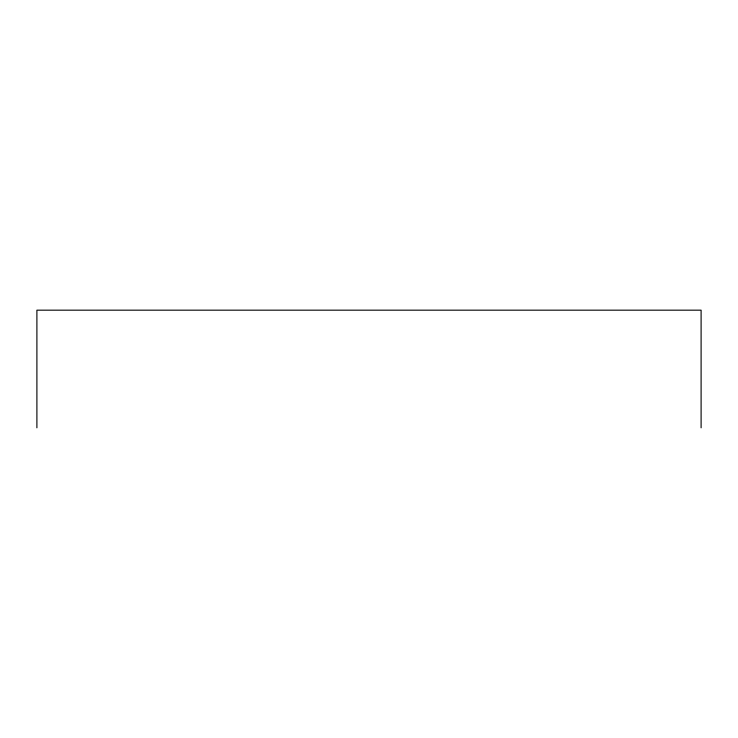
<?xml version="1.0" encoding="UTF-8"?>
<svg xmlns="http://www.w3.org/2000/svg" width="738" height="738" viewBox="0 0 738 738"><rect width="100%" height="100%" fill="white"/><g stroke="black" fill="none" stroke-linecap="round" stroke-linejoin="round"><path stroke-width="1.11" d="M701.1 427.828L701.1 310.172L36.9 310.172L36.9 427.828"/></g></svg>
